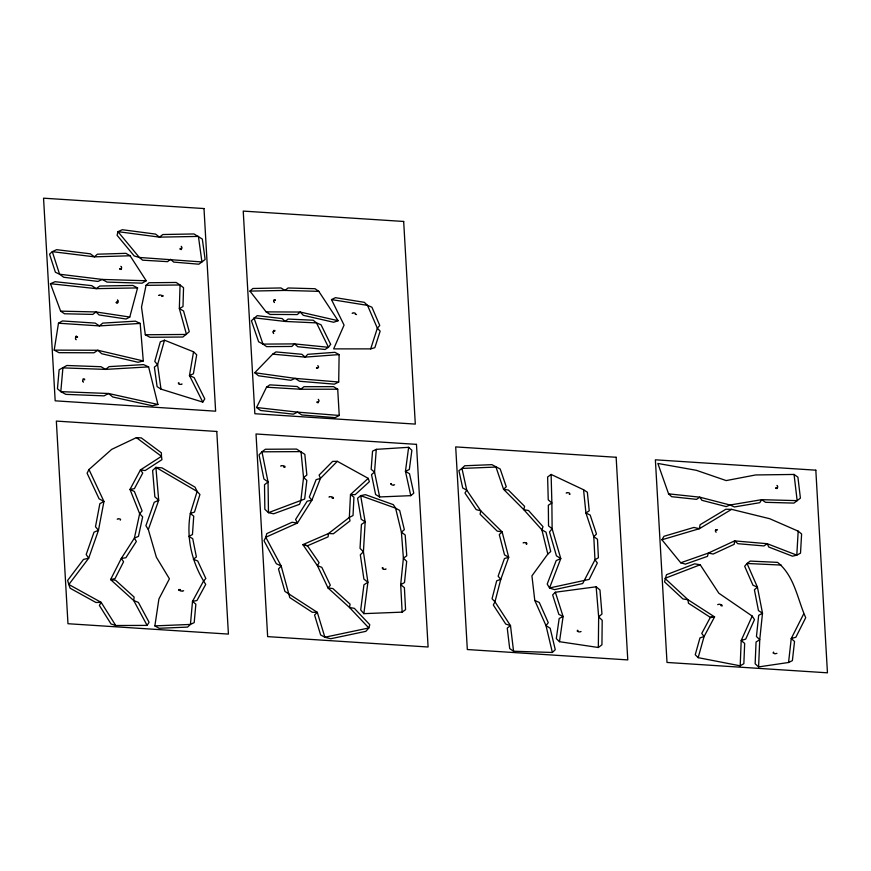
<?xml version="1.0" encoding="UTF-8"?>
<svg xmlns="http://www.w3.org/2000/svg" width="871" height="871" viewBox="0 0 871 871"><rect width="100%" height="100%" fill="white"/><g stroke="black" fill="none" stroke-linecap="round" stroke-linejoin="round"><path stroke-width="1.31" d="M598.333 647.501L598.66 616.853L596.145 586.793L555.35 592.226L552.65 594.904L558.844 614.338L563.091 616.526L559.487 641.698L598.333 647.501L601.937 644.79L602.199 620.272L598.66 616.853L601.97 614.033L599.967 589.983L596.145 586.793M338.699 382.01L339.124 354.595L334.9 352.309L307.724 354.323L305.155 357.11L272.721 354.149L254.757 372.734L258.567 375.793L290.86 380.3L295.138 378.373L338.699 382.01L334.399 384.165L299.537 381.258L295.138 378.373L254.757 372.734M740.198 665.825L741.199 640.49L752.185 616.069L718.847 593.216L700.197 564.756L694.666 563.842L666.467 574.718L664.529 581.872L682.951 598.954L687.97 599.716L714.579 616.886L704.062 636.57L698.161 657.659L740.198 665.825L743.856 663.691L744.661 643.429L741.199 640.49L745.707 639.107L754.504 619.564L752.185 616.069M758.597 666.914L759.741 639.695L762.506 613.195L757.422 587.13L747.035 563.472L750.214 561.087L777.553 562.372C794.548 575.992 797.39 599.03 805.719 617.691L795.865 637.224L791.249 638.541L788.56 662.493L758.597 666.914L755.146 663.789L756.061 642.003L759.741 639.695L756.453 636.527L758.674 615.329L762.506 613.195L758.467 610.604L754.395 589.765L757.422 587.13L752.98 585.225L744.672 566.292L747.035 563.472L781.211 565.072M798.184 531.147L796.802 555.143L792.479 556.199L768.799 547.042L767.209 543.7L734.601 540.891L708.341 553.074L680.719 562.786L661.938 539.77L663.963 536.296L693.893 527.445L699.359 528.708L731.607 509.35L769.703 518.713L798.184 531.147L801.603 533.977L800.514 553.172L796.802 555.143L767.209 543.7L763.987 545.943L737.9 543.7L734.601 540.891L734.188 544.299L713.175 554.043L708.341 553.074L707.481 556.351L685.39 564.125L680.719 562.786M376.283 449.349L374.541 472.082L379.647 496.949L410.785 495.664L413.779 493.171L409.512 473.726L405.451 471.353L408.641 447.302L376.283 449.349L372.538 451.156L371.155 469.338L374.541 472.082L371.525 474.608L375.597 494.51L379.647 496.949M363.849 613.652L367.9 582.231L363.425 551.789L365.167 521.881L360.67 495.653L365.406 494.663L393.344 504.657L395.586 508.152L401.411 532.192L403.393 558.169L400.682 584.681L402.141 612.139L363.849 613.652L360.703 609.95L363.936 584.811L367.9 582.231L363.904 579.117L360.322 554.773L363.425 551.789L360.028 548.36L361.432 524.44L365.167 521.881L361.182 519.236L357.578 498.256L360.67 495.653L395.586 508.152L399.68 510.45L404.34 529.688L401.411 532.192L405.178 534.99L406.757 555.774L403.393 558.169L406.681 561.338L404.514 582.547L400.682 584.681L404.394 587.664L405.57 609.635L402.141 612.139M154.875 625.89L158.914 598.965L169.42 578.812L156.355 557.19L148.331 529.557L145.903 525.714L154.2 502.295L158.696 500.281L155.898 467.368L162.05 467.89L195.039 487.161L197.129 491.451L199.938 494.499L194.494 512.083L190.324 513.422C185.991 538.082 192.077 563.57 205.719 584.376L196.944 600.533L192.502 601.371L190.433 624.431L187.548 627.109L159.099 628.285L154.875 625.89L190.433 624.431L194.2 622.613L195.855 604.169L192.502 601.371L203.466 581.186L205.828 578.496L197.706 560.957L193.318 559.269L196.389 556.95L192.731 538.67L188.735 536.416L192.458 534.565L193.732 516.176L190.324 513.422L197.129 491.451L155.898 467.368L152.61 470.482L154.853 496.808L158.696 500.281L148.331 529.557M54.198 350.12L58.477 323.217L62.429 320.953L95.189 323.097L99.425 325.906L140.187 323.435L143.28 360.942L138.043 362.282L101.722 353.735L97.89 350.262L54.198 350.12L59.01 352.679L93.97 352.788L97.89 350.262L143.28 360.942M193.558 351.797L189.464 375.521L202.769 402.097L204.783 398.874L194.135 377.622L189.464 375.521L193.416 373.79L196.694 354.802L193.558 351.797L164.499 340.202L160.308 341.846L154.777 361.465L157.586 364.72L160.983 389.119L202.769 402.097M146.067 285.329L141.516 307.071L145.315 334.758L149.932 337.273L182.866 337.023L189.268 331.699L183.563 310.991L179.35 308.574L180.047 284.98L176.127 282.465L148.952 282.748L146.067 285.329L180.047 284.98L183.541 287.724L182.986 306.592L179.35 308.574L186.481 334.453L145.315 334.758M129.779 317.044L137.574 287.92L132.882 285.448L99.795 286.026L96.213 288.639L50.464 283.717L60.632 311.143L64.519 313.767L92.805 314.409L95.984 311.949L129.779 317.044L126.11 319.026L99.076 314.943L95.984 311.949L60.632 311.143M164.499 340.202L157.586 364.72L154.374 367.083L157.085 386.604L160.983 389.119M370.698 348.879L377.339 328.204L379.767 325.482L371.917 307.213L367.529 305.373L331.492 299.58L344.067 325.101L333.647 348.879L370.698 348.879L374.846 347.681L380.159 331.143L377.339 328.204L367.529 305.373L364.263 302.313L335.433 297.675L331.492 299.58M318.013 367.889L317.305 367.976M717.497 529.851L715.951 530.004M775.626 488.37L777.172 488.228M256.564 407.519L266.537 387.192L269.792 384.862L297.163 386.506L300.745 389.25L337.708 389.206L339.244 415.456L335.139 417.645L301.78 414.977L297.534 412.125L256.564 407.519L260.571 410.491L293.342 414.171L297.534 412.125L339.244 415.456M803.574 614.12L791.249 638.541L794.537 641.459L792.392 660.632L788.56 662.493M88.973 469.523L87.1 473.225L99.076 498.789L103.943 501.467L98.477 530.287L88.679 558.224L68.842 584.506L70.126 588.23L95.962 602.492L101.134 602.34L115.745 625.52L147.101 625.389L149.083 622.275L138.38 602.405L133.731 600.555L110.584 579.574L121.287 558.474L134.395 538.104L139.654 513.705L142.115 510.896L134.395 491.473L129.997 489.437L140.449 469.915L161.462 456.328L161.375 452.833L141.309 437.884L136.388 437.634L111.695 449.371L88.973 469.523L103.943 501.467L99.86 503.688L95.483 526.748L98.477 530.287L94.024 532.17L86.185 554.511L88.679 558.224L83.496 559.432L67.633 580.456L68.842 584.506L101.134 602.34L99.37 605.432L111.053 623.984L115.745 625.52M547.815 554.054L531.931 575.862L534.783 600.435L546.008 625.65L552.377 652.466L513.563 651.236L509.698 648.568L507.249 628.078L510.493 625.639L494.968 601.796L492.039 598.78L496.688 580.815L500.781 579.346L508.697 557.266L502.132 531.909L480.77 510.82L466.736 490.112L461.957 468.435L464.689 465.756L491.897 464.657L500.194 468.99L506.269 486.791L503.558 489.295L523.798 509.666L541.893 529.862L545.997 532.17L550.733 551.528L547.815 554.054L541.893 529.862L543.014 526.683L528.545 510.526L523.798 509.666L524.592 506.345L508.403 490.057L503.558 489.295L495.969 467.052L461.957 468.435L458.908 470.667L462.73 488.01L466.736 490.112L464.962 493.03L476.187 509.6L480.77 510.82L480.106 514.228L497.199 531.103L502.132 531.909L499.279 534.587L504.527 554.871L508.697 557.266L504.44 558.551L498.114 576.21L500.781 579.346L494.968 601.796L493.313 604.997L505.735 624.061L510.493 625.639L513.563 651.236M337.327 461.314L320.43 478.44L311.894 500.204L297.425 523.046L265.786 537.244L264.011 540.739L276.325 563.733L281.17 565.987L289.793 597.604L312.275 612.269L317.294 612.335L324.872 637.234L330.686 638.759L365.853 631.344L368.836 627.969L369.783 624.703L354.334 608.328L349.521 607.501L328.04 588.001L317.392 565.638L302.89 544.625L328.509 533.52L349.347 517.418L353.027 515.545L353.942 497.254L350.49 494.554L368.215 478.353L337.327 461.314L332.635 461.39L319.113 475.087L320.43 478.44L316.129 479.638L309.303 497.058L311.894 500.204L307.158 501.206L295.585 519.475L297.425 523.046L292.09 522.262L266.776 533.618L265.786 537.244L281.17 565.987L278.48 568.97L284.904 591.387L317.294 612.335L314.573 615.035L320.637 634.959L324.872 637.234L368.836 627.969L349.521 607.501L350.077 604.147L332.874 588.546L328.04 588.001L330.338 585.236L321.824 567.348L317.392 565.638L319.102 562.666L307.507 545.856L302.89 544.625L307.583 545.736L328.084 536.852L328.509 533.52L333.364 533.76L350.022 520.88L349.347 517.418L350.49 494.554L355.183 494.652L369.369 481.696L368.215 478.353M552.377 652.466L555.263 649.69L550.167 628.231L546.008 625.65L548.273 622.656L539.291 602.482L534.783 600.435M249.933 291.099L252.884 288.486L280.952 287.953L285.013 290.424L318.786 291.35L338.111 320.713L333.647 322.259L303.326 315.324L300.201 312.047L266.134 311.872L249.933 291.099L285.013 290.424L288.061 287.974L315.073 288.726L318.786 291.35M551.114 474.434L547.619 477.003L548.24 499.834L551.876 502.981L552.127 528.762L560.782 558.605L549.536 587.969L554.489 589.645L582.699 583.537L594.969 559.813L593.793 536.678L585.922 512.975L583.559 489.742L551.114 474.434L551.876 502.981L548.338 505.234L548.534 525.866L552.127 528.762L549.503 531.941L556.427 555.807L560.782 558.605L556.21 560.576L547.206 584.071L549.536 587.969L589.188 579.389L597.332 562.982L594.969 559.813L598.41 557.745L597.473 539.236L593.793 536.678L596.472 534.032L590.179 515.077L585.922 512.975L589.242 510.798L587.359 492.224L583.559 489.742M272.721 354.149L275.955 351.917L301.899 354.29L305.155 357.11L339.124 354.595M119.893 269.161L121.156 269.498M180.199 248.398L181.462 248.736M116.453 301.932L117.716 302.27M275.421 299.94L274.158 299.602M275.443 300.451L274.18 300.114M178.37 382.805L178.991 382.761M273.505 330.436L274.267 330.545M274.713 331.437L273.45 331.111M316.5 367.747L317.262 367.867M317.545 402.609L316.99 402.522M318.438 402.674L317.697 402.565M284.98 467.335L284.425 467.346M332.82 497.809L333.451 498.147M333.375 498.31L332.809 498.245M390.905 484.069L391.547 484.407M382.402 568.273L382.99 567.729L382.271 567.685M775.93 487.51L777.193 487.836M715.984 529.71L716.746 529.818M777.074 488.544L776.431 488.468M146.208 280.756L142.136 283.162L107.057 282.106L102.353 279.439L59.587 274.234L55.385 272.231L49.549 254.169L52.293 251.654L56.659 249.672L90.366 253.82L94.438 256.847L130.095 255.769L146.208 280.756L102.353 279.439L97.944 281.42L63.725 277.261L59.587 274.234L52.293 251.654L94.438 256.847L97.378 254.201L125.914 253.33L130.095 255.769M356.533 314.551L356.01 314.442M390.905 483.547L391.46 483.655M391.384 483.96L390.872 483.884M179.949 589.515L180.504 589.613M577.397 630.31L577.941 630.408M50.464 283.717L55.102 281.703L91.705 285.634L96.213 288.639L137.574 287.92M700.197 564.756L664.943 578.355L687.97 599.716L688.438 603.222L709.723 616.951L714.579 616.886L710.17 617.681L701.754 633.435L704.062 636.57L699.968 637.877L695.243 654.742L698.161 657.659M661.938 539.77L699.359 528.708L700.077 524.734L725.881 509.252L731.607 509.35M157.923 404.46L152.349 405.777L112.838 397.013L108.537 393.496L60.807 391.645L57.453 388.782L59.13 369.772L66.882 365.493L101.003 366.713L105.565 369.402L148.603 366.887L157.923 404.46L108.537 393.496L104.041 395.859L65.858 394.367L60.807 391.645L62.908 367.878L105.565 369.402L109.115 366.626L143.552 364.611L148.603 366.887M179.883 249.139L181.124 248.964L181.157 249.596M77.53 336.652L76.3 336.827L76.267 336.195M794.047 474.445L755.614 474.956L726.207 480.585L696.343 470.307L657.855 463.448L668.569 493.846L671.628 496.688L696.571 499.355L699.751 497.167L730.029 505.006L734.427 506.955L759.752 502.698L761.679 499.682L797.161 500.64L800.405 498.147L797.912 477.177L794.047 474.445L797.161 500.64L793.949 503.09L765.565 502.317L761.679 499.682L730.029 505.006L726.185 506.595L701.961 500.335L699.751 497.167L668.569 493.846M266.537 387.192L300.745 389.25L303.968 386.702L333.539 386.67L337.708 389.206M180.787 249.378L181.506 249.433M159.567 294.997L161.168 295.106M162.975 295.596L162.267 295.552L162.975 296.358M353.201 312.863L354.813 312.972M58.477 323.217L99.425 325.906L102.745 323.119L135.353 321.149L140.187 323.435M75.919 336.358L76.626 336.402M317.316 368.226L316.478 368.063M179.056 383.904L178.37 383.719M179.426 384.307L181.037 384.405M281.66 465.647L283.26 465.756M284.36 466.203L285.046 466.388M567.228 492.67L568.828 492.779M391.939 485.06L393.54 485.169M330 496.666L331.601 496.764M524.146 542.546L525.757 542.644M118.26 518.778L119.871 518.887M383.055 568.872L382.434 568.752M383.436 569.275L385.036 569.373M718.717 604.234L720.317 604.343M179.883 590.592L180.602 590.636L179.894 589.852M180.983 591.039L182.583 591.137M577.331 631.377L578.039 631.421L577.342 630.637M578.42 631.823L580.021 631.932M772.98 652.912L773.873 652.978L773.47 652.063M774.265 653.631L775.876 653.729M338.111 320.713L300.201 312.047L297.24 314.573L269.977 314.431L266.134 311.872M332.874 497.232L333.43 497.766M316.968 401.781L318.514 401.988M84.65 379.059L83.083 378.82M355.237 314.257L355.542 313.397M720.753 605.628L721.057 604.768M161.603 296.39L161.908 295.53M332.025 498.06L332.341 497.189M283.696 467.041L284 466.181M136.388 437.634L161.462 456.328L161.941 459.67L145.13 470.547L140.449 469.915L142.757 473.04L134.406 488.653L129.997 489.437L139.654 513.705L142.659 516.851L138.445 536.373L134.395 538.104L136.366 541.446L125.881 557.734L121.287 558.474L123.595 561.719L115.026 578.594L110.584 579.574L115.593 580.271L134.112 597.049L133.731 600.555L147.101 625.389M120.296 520.172L120.601 519.312M408.641 447.302L411.874 450.274L409.326 469.513L405.451 471.353L410.785 495.664M84.694 379.81L83.126 379.582M559.487 641.698L556.297 638.595L559.182 618.464L563.091 616.526L555.35 592.226M77.53 337.295L75.951 337.055M119.556 268.758L121.123 268.987M721.765 604.812L722.19 605.976L721.471 605.802M569.569 493.204L569.982 494.369L569.264 494.195M777.629 486.225L777.694 487.368M715.396 530.341L715.461 531.484M318.459 366.408L318.525 367.551M318.938 400.127L319.004 401.259M273.679 300.582L273.744 301.725M275.007 330.447L274.311 330.653M272.939 331.579L273.004 332.722M181.897 247.124L181.974 248.257M121.559 267.125L121.624 268.268M118.151 300.658L118.216 301.802M82.636 380.3L82.701 381.444M75.461 337.785L75.527 338.917M523.101 542.916A1.383 0.958 10.4 0 1 523.591 542.883M526.4 544.146A1.372 0.958 10.4 0 1 526.334 543.123M526.639 543.145A1.372 0.958 10.4 0 1 526.705 544.168M117.215 519.16A1.383 0.958 10.4 0 1 117.705 519.127M581.066 631.551A1.383 0.958 10.4 0 1 580.587 631.595M182.083 384.035A1.383 0.958 10.4 0 1 181.593 384.067M776.921 653.359A1.383 0.958 10.4 0 1 776.431 653.392M386.082 569.003A1.383 0.958 10.4 0 1 385.592 569.035M716.125 532.29A1.383 0.958 10.4 0 1 716.016 531.931M566.183 493.04A1.383 0.958 10.4 0 1 566.662 493.008M394.585 484.788A1.383 0.958 10.4 0 1 394.106 484.831M317.784 365.613A1.383 0.958 10.4 0 1 317.904 365.962M117.487 299.853A1.383 0.958 10.4 0 1 117.596 300.212M116.213 302.575A1.372 0.958 10.4 0 1 117.65 302.662M117.661 302.879A1.372 0.958 10.4 0 1 116.224 302.781M274.409 302.52A1.383 0.958 10.4 0 1 274.3 302.172M158.522 295.378A1.383 0.958 10.4 0 1 159.001 295.334M280.614 466.029A1.383 0.958 10.4 0 1 281.093 465.996M181.233 246.319A1.383 0.958 10.4 0 1 181.353 246.667M273.679 333.517A1.383 0.958 10.4 0 1 273.559 333.168M776.965 485.43A1.383 0.958 10.4 0 1 777.074 485.778M717.671 604.605A1.383 0.958 10.4 0 1 718.15 604.572M352.156 313.244A1.383 0.958 10.4 0 1 352.646 313.212M328.955 497.036A1.383 0.958 10.4 0 1 329.434 497.003M183.629 590.767A1.383 0.958 10.4 0 1 183.139 590.799M179.263 589.471A1.372 0.958 10.4 0 1 179.317 590.494M179.023 590.473A1.372 0.958 10.4 0 1 178.958 589.449M120.884 266.33A1.383 0.958 10.4 0 1 121.004 266.678M83.366 382.238A1.383 0.958 10.4 0 1 83.257 381.89M318.263 399.321A1.383 0.958 10.4 0 1 318.383 399.669M76.202 339.723A1.383 0.958 10.4 0 1 76.082 339.374M303.544 477.504L300.833 500.836L299.537 504.309L273.646 513.781L268.464 512.671L264.849 509.285L264.512 484.722L268.039 481.957L261.975 451.82L265.383 449.251L296.608 449.088L304.828 454.357L306.853 475.065L303.544 477.504L306.832 480.367L304.665 499.039L268.464 512.671L268.039 481.957L263.902 478.974L259.046 454.869L261.975 451.82L301.007 451.614L303.544 477.504M117.966 231.664L117.095 235.312L134.188 255.943L139.338 257.457L201.93 261.942L205.131 259.482L202.322 239.068L193.972 233.951L162.823 234.528L159.491 237.141L117.966 231.664L139.338 257.457L142.626 260.179L167.58 261.648L170.531 259.297L173.71 262.095L198.838 264.207L201.93 261.942L198.425 236.422L159.491 237.141L155.528 234.092L122.31 229.715L117.966 231.664M330.632 344.317L328.476 347.3L325.046 349.478L297.871 346.745L294.507 343.893L262.988 344.11L258.622 341.77L251.403 320.724L257.195 315.661L282.171 318.579L285.176 321.453L316.5 322.891L321.051 324.785L330.632 344.317M294.507 343.893L291.861 346.451L266.646 346.636L262.988 344.11L253.962 317.806L285.176 321.453L288.061 319.058L313.135 320.212L316.5 322.891L328.476 347.3L294.507 343.893M203.999 208.55L43.55 198.185L55.178 400.823L215.627 411.188L203.999 208.55M403.676 221.463L243.227 211.087L254.855 413.725L415.304 424.101L403.676 221.463M216.792 431.461L56.343 421.085L67.971 623.723L228.42 634.088L216.792 431.461M416.469 444.362L256.02 433.987L267.647 636.625L428.097 647.001L416.469 444.362M616.145 457.275L455.696 446.899L467.324 649.537L627.773 659.913L616.145 457.275M815.822 470.177L655.373 459.812L667.001 662.45L827.45 672.815L815.822 470.177"/></g></svg>
